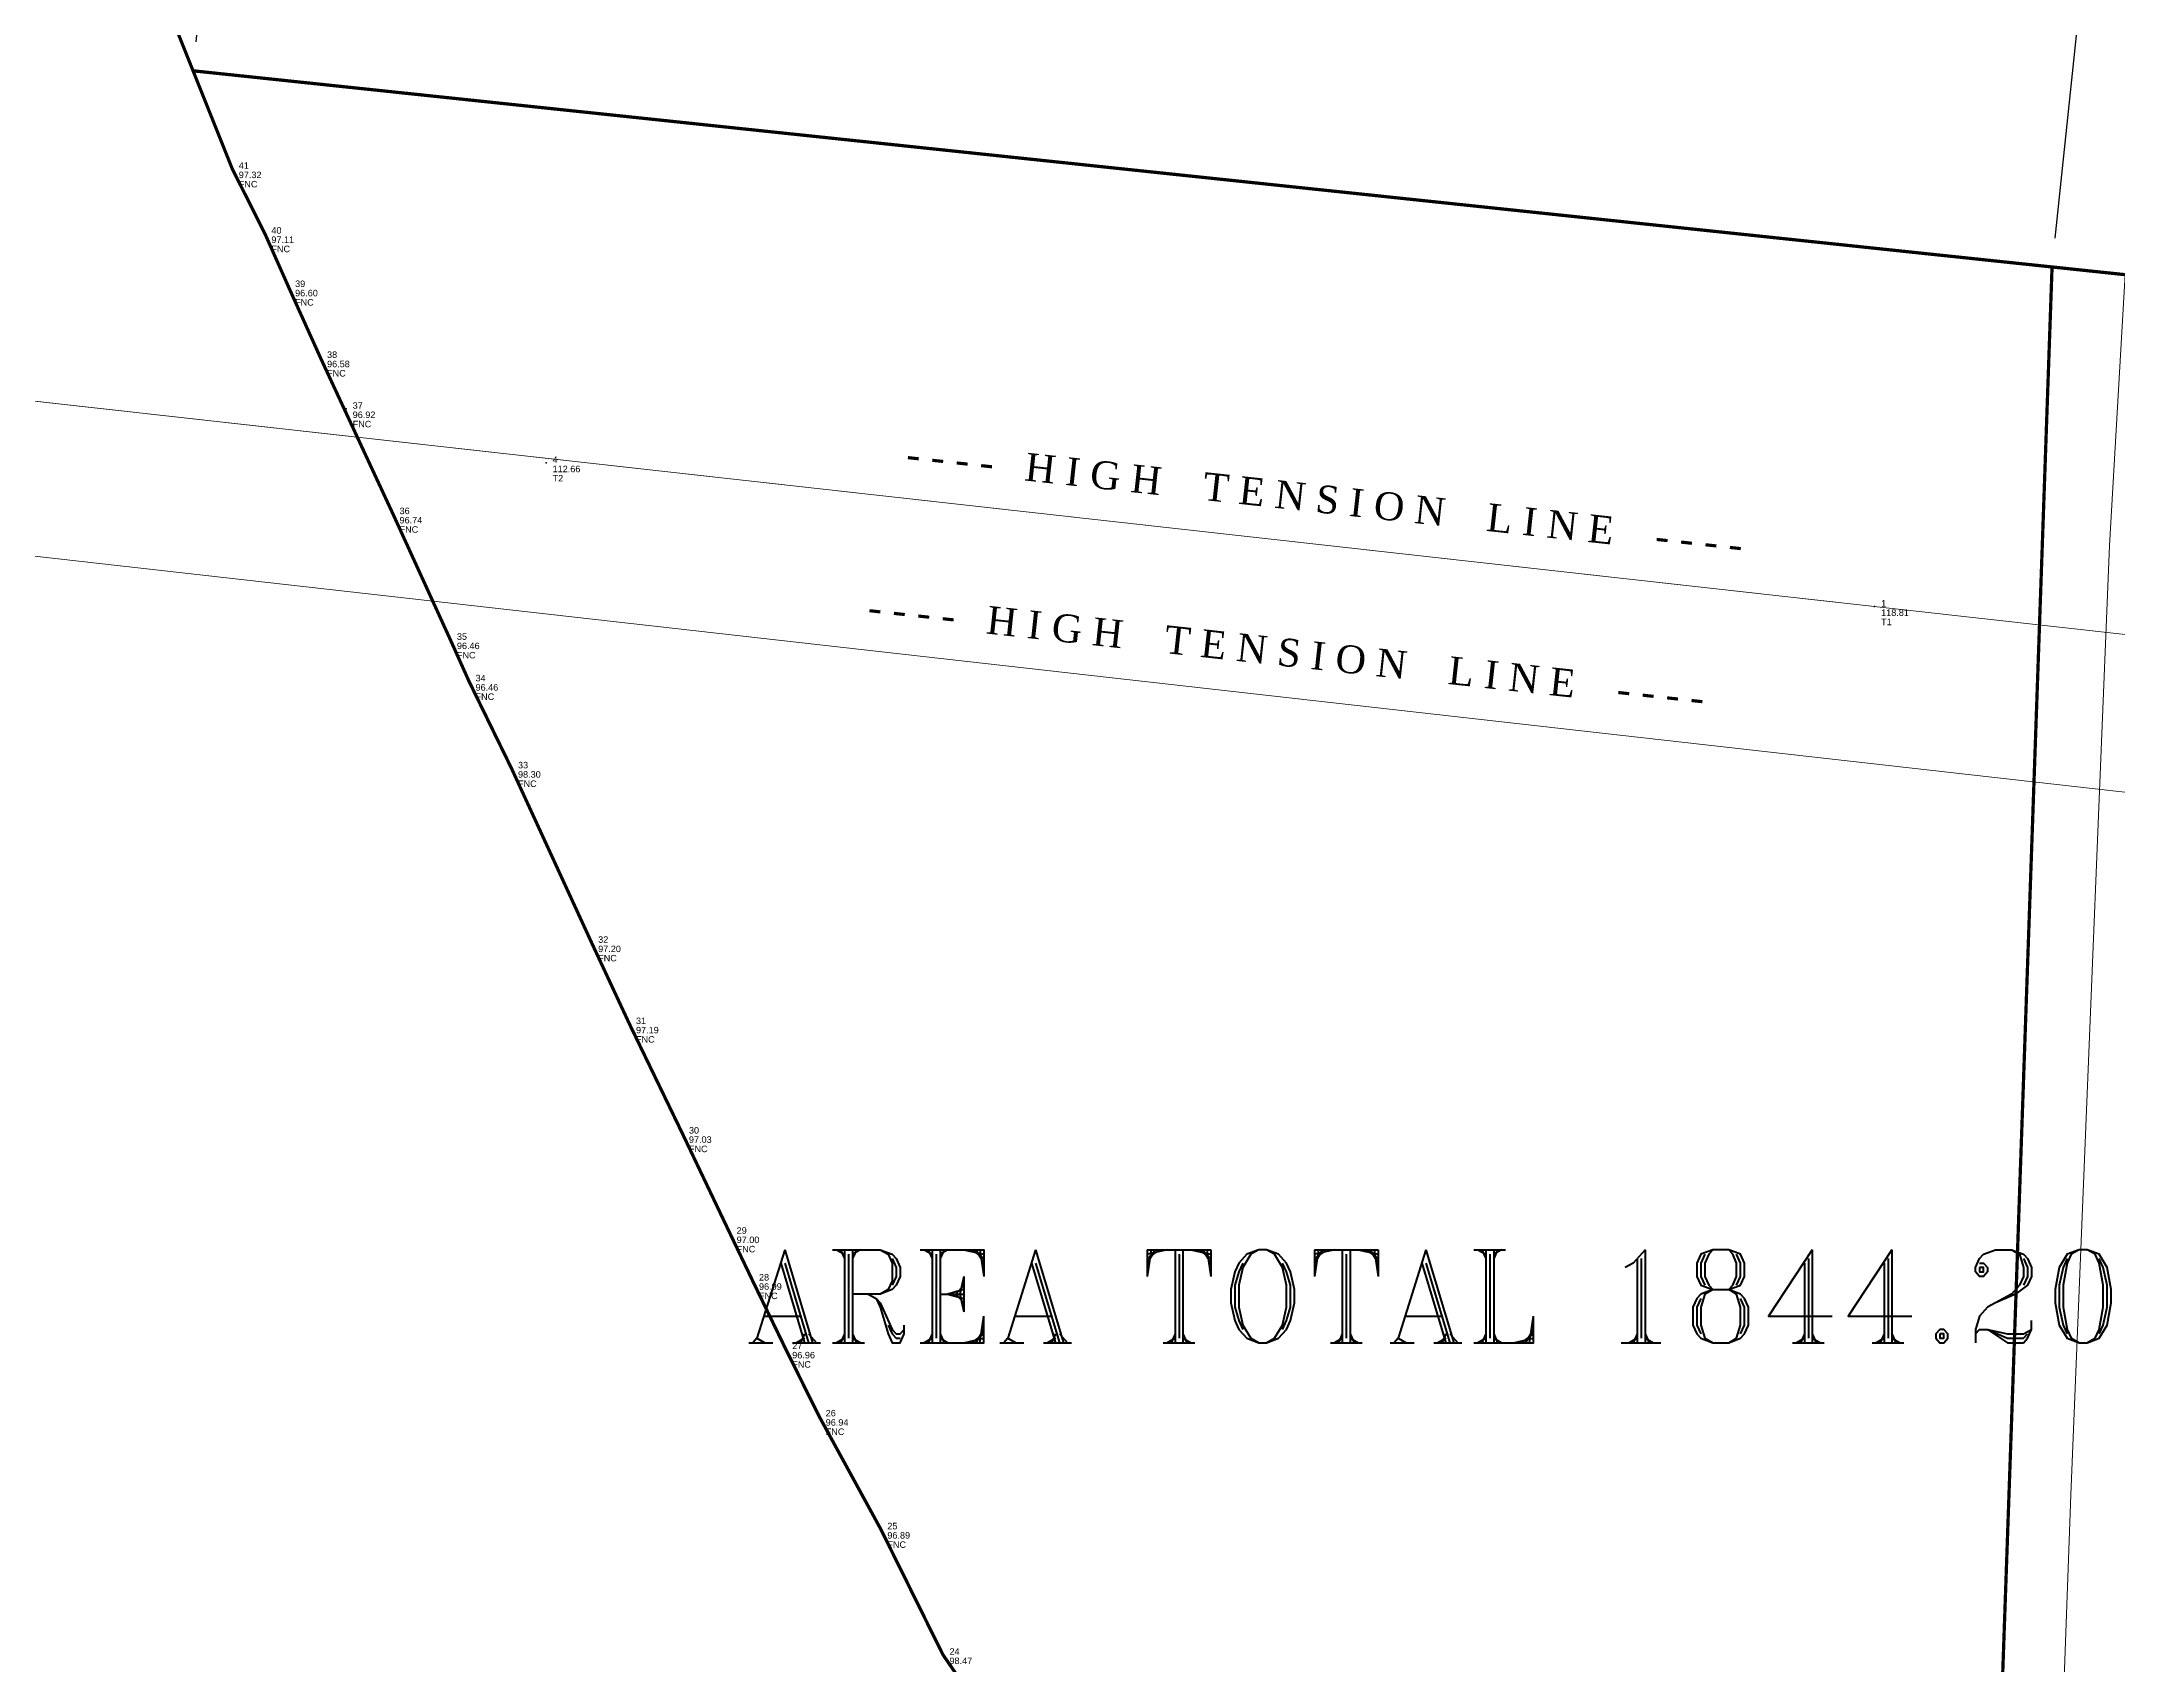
# Model space of a CAD drawing. Header units: millimetres. Extents: x 1332 to 1607, y 864 to 1149.
# Drawn here: x 1498.16 to 1542.86, y 1054.44 to 1089.4 of the extents above; entities that cross this region are included whole.
import ezdxf

# ---------------------------------------------------------------- set-up
doc = ezdxf.new("R2010")
doc.units = ezdxf.units.MM
doc.linetypes.add('1', pattern=[0])
doc.linetypes.add('DASHED', pattern=[0.75, 0.5, -0.25])
for name, color, linetype in [('PATRA', 6, '1'), ('pntdesc', 1, 'Continuous'), ('pntelev', 2, 'Continuous'), ('pntno', 3, 'Continuous'), ('ROAD', 5, 'Continuous'), ('U05_ROOM_NAMES-SCALE_2', 7, 'Continuous')]:
    doc.layers.add(name, color=color, linetype=linetype)
doc.layers.add('Proposed D.P. Road', color=214, linetype='Continuous', lineweight=30)
doc.styles.add('Dim in Meter', font='times.ttf', dxfattribs={"height": 1})
doc.styles.add('ROMANT', font='romant.shx', dxfattribs={"height": 1.9})
doc.styles.get("Standard").update_dxf_attribs({"font": 'arial.ttf'})
doc.dimstyles.new('ISO-25', dxfattribs={"dimtxt": 2.5, "dimasz": 2.5, "dimexe": 1.25, "dimexo": 0.625, "dimtad": 1, "dimtxsty": 'Standard', "dimcen": 2.5, "dimadec": 0, "dimazin": 0, "dimtfac": 1, "dimtmove": 0, "dimatfit": 3, "dimfxl": 1, "dimarcsym": 0})

# ---------------------------------------------------------------- blocks, each defined once
blk = doc.blocks.new('*D78')
at = {"color": 0, "lineweight": -2, "transparency": 16777216}
for p, q in [((1501.491, 1089.39), (1502.132, 1095.469)), ((1539.519, 1090.266), (1504.487, 1093.963)), ((1541.495, 1085.167), (1542.137, 1091.246))]:
    blk.add_line(p, q, dxfattribs=at)
at = {"color": 0, "transparency": 16777216}
for points in [[(1504.531, 1094.378), (1504.444, 1093.549), (1502.001, 1094.226)], [(1539.563, 1090.68), (1539.476, 1089.851), (1542.006, 1090.003)]]:
    blk.add_solid(points, dxfattribs=at)
at = {"color": 0, "transparency": 16777216, "insert": (1522.227, 1094.23), "char_height": 2.5, "attachment_point": 5, "rotation": 353.9749}
blk.add_mtext('40,23', dxfattribs=at)

msp = doc.modelspace()

# ---------------------------------------------------------------- linework, layer by layer
at = {"linetype": 'Continuous', "lineweight": 0, "flags": 128}
for points, elevation in [([(1607.13478, 1069.47041), (1336.83923, 1099.65768)], 118.812), ([(1335.90039, 1096.68444), (1484.349, 1079.866), (1606.14219, 1066.11093)], 107.066), ([(1537.611, 1077.235), (1468.182, 1084.989)], 118.812)]:
    msp.add_lwpolyline(points, dxfattribs=dict(at, elevation=elevation))
at = {"color": 254}
for p in [(1502.269, 1086.658, 97.316), (1502.971, 1085.263, 97.115), (1503.481, 1084.114, 96.601), (1504.169, 1082.587, 96.576), (1504.72, 1081.494, 96.923), (1509.022, 1080.328, 112.658), (1505.729, 1079.225, 96.737), (1537.611, 1077.235, 118.812), (1506.963, 1076.52, 96.459), (1507.364, 1075.626, 96.456), (1508.278, 1073.753, 98.297), (1510.003, 1069.998, 97.204), (1510.817, 1068.249, 97.189), (1511.956, 1065.892, 97.031), (1512.983, 1063.735, 97.004), (1513.464, 1062.729, 96.988), (1514.179, 1061.253, 96.964), (1514.899, 1059.804, 96.94), (1516.226, 1057.374, 96.891), (1517.563, 1054.673, 98.467)]:
    msp.add_point(p, dxfattribs=at)
at = {"layer": 'PATRA', "color": 3, "linetype": 'DASHED', "const_width": 0.07}
for points, elevation in [([(1491.604, 1113.329), (1502.269, 1086.658), (1502.971, 1085.263), (1503.481, 1084.114), (1504.169, 1082.587), (1505.729, 1079.225), (1506.963, 1076.52), (1507.364, 1075.626), (1508.278, 1073.753), (1510.003, 1069.998), (1510.817, 1068.249), (1511.956, 1065.892), (1512.983, 1063.735), (1513.464, 1062.729), (1514.179, 1061.253), (1514.899, 1059.804), (1516.226, 1057.374), (1517.563, 1054.673), (1518.513, 1053.292)], 90.418), ([(1540.291, 1052.089), (1541.42951, 1084.54576), (1501.42523, 1088.76809), (1502.269, 1086.658), (1502.971, 1085.263), (1503.481, 1084.114), (1504.169, 1082.587), (1505.729, 1079.225), (1506.963, 1076.52), (1507.364, 1075.626), (1508.278, 1073.753), (1510.003, 1069.998), (1510.817, 1068.249), (1511.956, 1065.892), (1512.983, 1063.735), (1513.464, 1062.729), (1514.179, 1061.253), (1514.899, 1059.804), (1516.226, 1057.374), (1517.563, 1054.673), (1518.513, 1053.292)], 97.281), ([(1556.539, 1082.951), (1501.42523, 1088.76809)], 93.61), ([(1536.602, 962.025), (1537.308, 970.999), (1538.906, 1015.028), (1539.962, 1043.206), (1540.074, 1046.275), (1540.291, 1052.089), (1541.42951, 1084.54576)], 97.281)]:
    msp.add_lwpolyline(points, dxfattribs=dict(at, elevation=elevation))
at = {"layer": 'ROAD', "linetype": 'Continuous', "lineweight": 0, "elevation": 93.761, "flags": 128}
msp.add_lwpolyline([(1557.105, 1094.088), (1555.171, 1085.37), (1554.864, 1082.82), (1554.092, 1063.093), (1553.803, 1056.495), (1552.783, 1028.346), (1551.909, 1005.212), (1551.032, 981.768), (1539.087, 982.867), (1540.178, 1012.633), (1540.872, 1031.622), (1541.833, 1058.119), (1542.664, 1078.552), (1543, 1084.38), (1543.411, 1088.154), (1546.538, 1101.57)], dxfattribs=at)

# ---------------------------------------------------------------- texts
at = {"layer": 'pntdesc'}
for s, p in [('FNC', (1502.409, 1086.258)), ('FNC', (1503.111, 1084.863)), ('FNC', (1503.621, 1083.714)), ('FNC', (1504.309, 1082.187)), ('FNC', (1504.86, 1081.094)), ('T2', (1509.162, 1079.928)), ('FNC', (1505.869, 1078.825)), ('T1', (1537.751, 1076.835)), ('FNC', (1507.103, 1076.12)), ('FNC', (1507.504, 1075.226)), ('FNC', (1508.418, 1073.353)), ('FNC', (1510.143, 1069.598)), ('FNC', (1510.957, 1067.849)), ('FNC', (1512.096, 1065.492)), ('FNC', (1513.123, 1063.335)), ('FNC', (1513.604, 1062.329)), ('FNC', (1514.319, 1060.853)), ('FNC', (1515.039, 1059.404)), ('FNC', (1516.366, 1056.974))]:
    msp.add_text(s, height=0.14, dxfattribs=at).set_placement(p)
at = {"layer": 'pntelev'}
for s, p in [('97.32', (1502.409, 1086.458)), ('97.11', (1503.111, 1085.063)), ('96.60', (1503.621, 1083.914)), ('96.58', (1504.309, 1082.387)), ('96.92', (1504.86, 1081.294)), ('112.66', (1509.162, 1080.128)), ('96.74', (1505.869, 1079.025)), ('118.81', (1537.751, 1077.035)), ('96.46', (1507.103, 1076.32)), ('96.46', (1507.504, 1075.426)), ('98.30', (1508.418, 1073.553)), ('97.20', (1510.143, 1069.798)), ('97.19', (1510.957, 1068.049)), ('97.03', (1512.096, 1065.692)), ('97.00', (1513.123, 1063.535)), ('96.99', (1513.604, 1062.529)), ('96.96', (1514.319, 1061.053)), ('96.94', (1515.039, 1059.604)), ('96.89', (1516.366, 1057.174)), ('98.47', (1517.703, 1054.473))]:
    msp.add_text(s, height=0.14, dxfattribs=at).set_placement(p)
at = {"layer": 'pntno'}
for s, p in [('41', (1502.409, 1086.658)), ('40', (1503.111, 1085.263)), ('39', (1503.621, 1084.114)), ('38', (1504.309, 1082.587)), ('37', (1504.86, 1081.494)), ('4', (1509.162, 1080.328)), ('36', (1505.869, 1079.225)), ('1', (1537.751, 1077.235)), ('35', (1507.103, 1076.52)), ('34', (1507.504, 1075.626)), ('33', (1508.418, 1073.753)), ('32', (1510.143, 1069.998)), ('31', (1510.957, 1068.249)), ('30', (1512.096, 1065.892)), ('29', (1513.123, 1063.735)), ('28', (1513.604, 1062.729)), ('27', (1514.319, 1061.253)), ('26', (1515.039, 1059.804)), ('25', (1516.366, 1057.374)), ('24', (1517.703, 1054.673))]:
    msp.add_text(s, height=0.14, dxfattribs=at).set_placement(p)
at = {"layer": 'Proposed D.P. Road', "color": 0, "lineweight": -3, "style": 'ROMANT'}
msp.add_text('AREA TOTAL 1844.20 SQM', height=2, dxfattribs=at).set_placement((1513.29943, 1061.39011, 314.326))
at = {"layer": 'U05_ROOM_NAMES-SCALE_2', "lineweight": 25, "ltscale": 3.5, "style": 'Dim in Meter'}
for p in [(1516.75167, 1080.23096, 91.374), (1515.92523, 1076.93593)]:
    msp.add_text('- - - -   H I G H    T E N S I O N    L I N E    - - - -', height=0.6, rotation=353.762948, dxfattribs=at).set_placement(p)

# ---------------------------------------------------------------- dimensions: what is measured, and where the dimension line sits
dim = msp.add_aligned_dim(p1=(1541.42951, 1084.54576, 93.61), p2=(1501.42523, 1088.76809, 93.61), distance=-5.48779, dimstyle='ISO-25')
dim.commit()
dim.dimension.update_dxf_attribs({"geometry": '*D78', "text_midpoint": (1522.22669, 1094.23004)})

doc.saveas('drawing.dxf')
